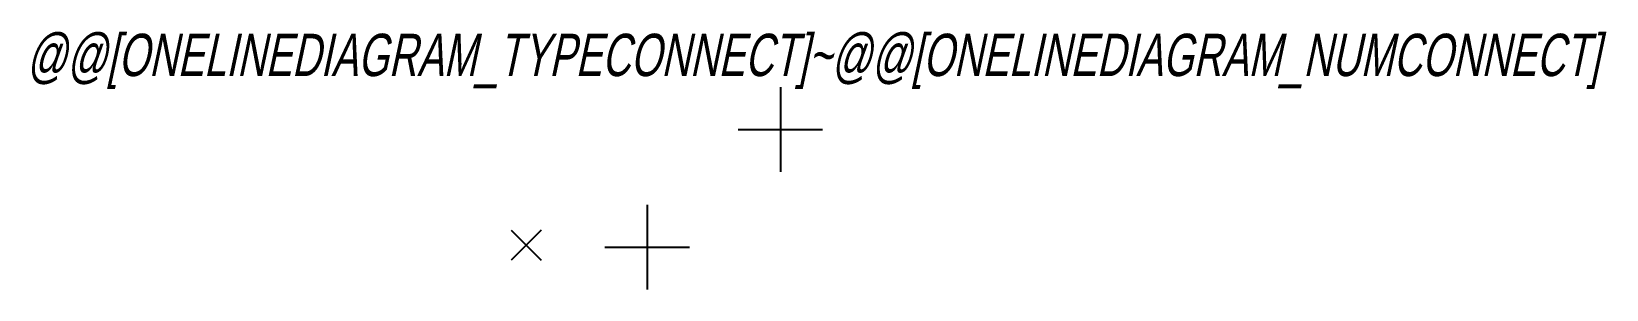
# Model space of a CAD drawing. Header units: inches. Extents: x -0.39 to 1.08, y -0.02 to 0.22.
import ezdxf
from ezdxf.enums import TextEntityAlignment as Align

# ---------------------------------------------------------------- set-up
doc = ezdxf.new("R2010")
doc.units = ezdxf.units.IN
doc.header["$MEASUREMENT"] = 0
doc.layers.add('EL_DEVICE_NAME', color=7, linetype='Continuous')
doc.layers.add('SYS_PIN', color=7, linetype='Continuous')
doc.layers.add('SYS_METRIC', color=7, linetype='Continuous', plot=False)
doc.styles.add('R2_5', font='gewind.shx', dxfattribs={"width": 0.65, "oblique": 12, "height": 2.5})

# ---------------------------------------------------------------- blocks, each defined once
blk = doc.blocks.new('CONNECTOR_SQUARE')
at = {"layer": 'SYS_PIN', "ltscale": 100}
for p, q in [((-0.354, 0.354), (0.354, -0.354)), ((0.354, 0.354), (-0.354, -0.354))]:
    blk.add_line(p, q, dxfattribs=at)
blk = doc.blocks.new('DEVICE_CONNECTOR_SQUARE')
at = {"layer": 'SYS_METRIC'}
for p, q in [((0, 1), (0, -1)), ((-1, 0), (1, 0))]:
    blk.add_line(p, q, dxfattribs=at)
blk = doc.blocks.new('DEVICE_CONNECTOR_INOUTNUM')
at = {"layer": 'SYS_METRIC'}
for p, q in [((0, 1), (0, -1)), ((-1, 0), (1, 0))]:
    blk.add_line(p, q, dxfattribs=at)
at = {"layer": 'EL_DEVICE_NAME', "style": 'R2_5', "oblique": 12, "width": 0.7}
blk.add_text('@@[ONELINEDIAGRAM_TYPECONNECT]~@@[ONELINEDIAGRAM_NUMCONNECT]', height=1, dxfattribs=at).set_placement((0.778, 1.263), align=Align.CENTER)

msp = doc.modelspace()

# ---------------------------------------------------------------- block references
at = {"ltscale": 100, "xscale": 0.0393700787401575, "yscale": 0.0393700787401575, "zscale": 0.0393700787401575}
for name, p in [('DEVICE_CONNECTOR_INOUTNUM', (0.3089, 0.1259)), ('DEVICE_CONNECTOR_SQUARE', (0.1848, 0.0164)), ('CONNECTOR_SQUARE', (0.0722, 0.0182))]:
    msp.add_blockref(name, p, dxfattribs=at)

doc.saveas('drawing.dxf')
